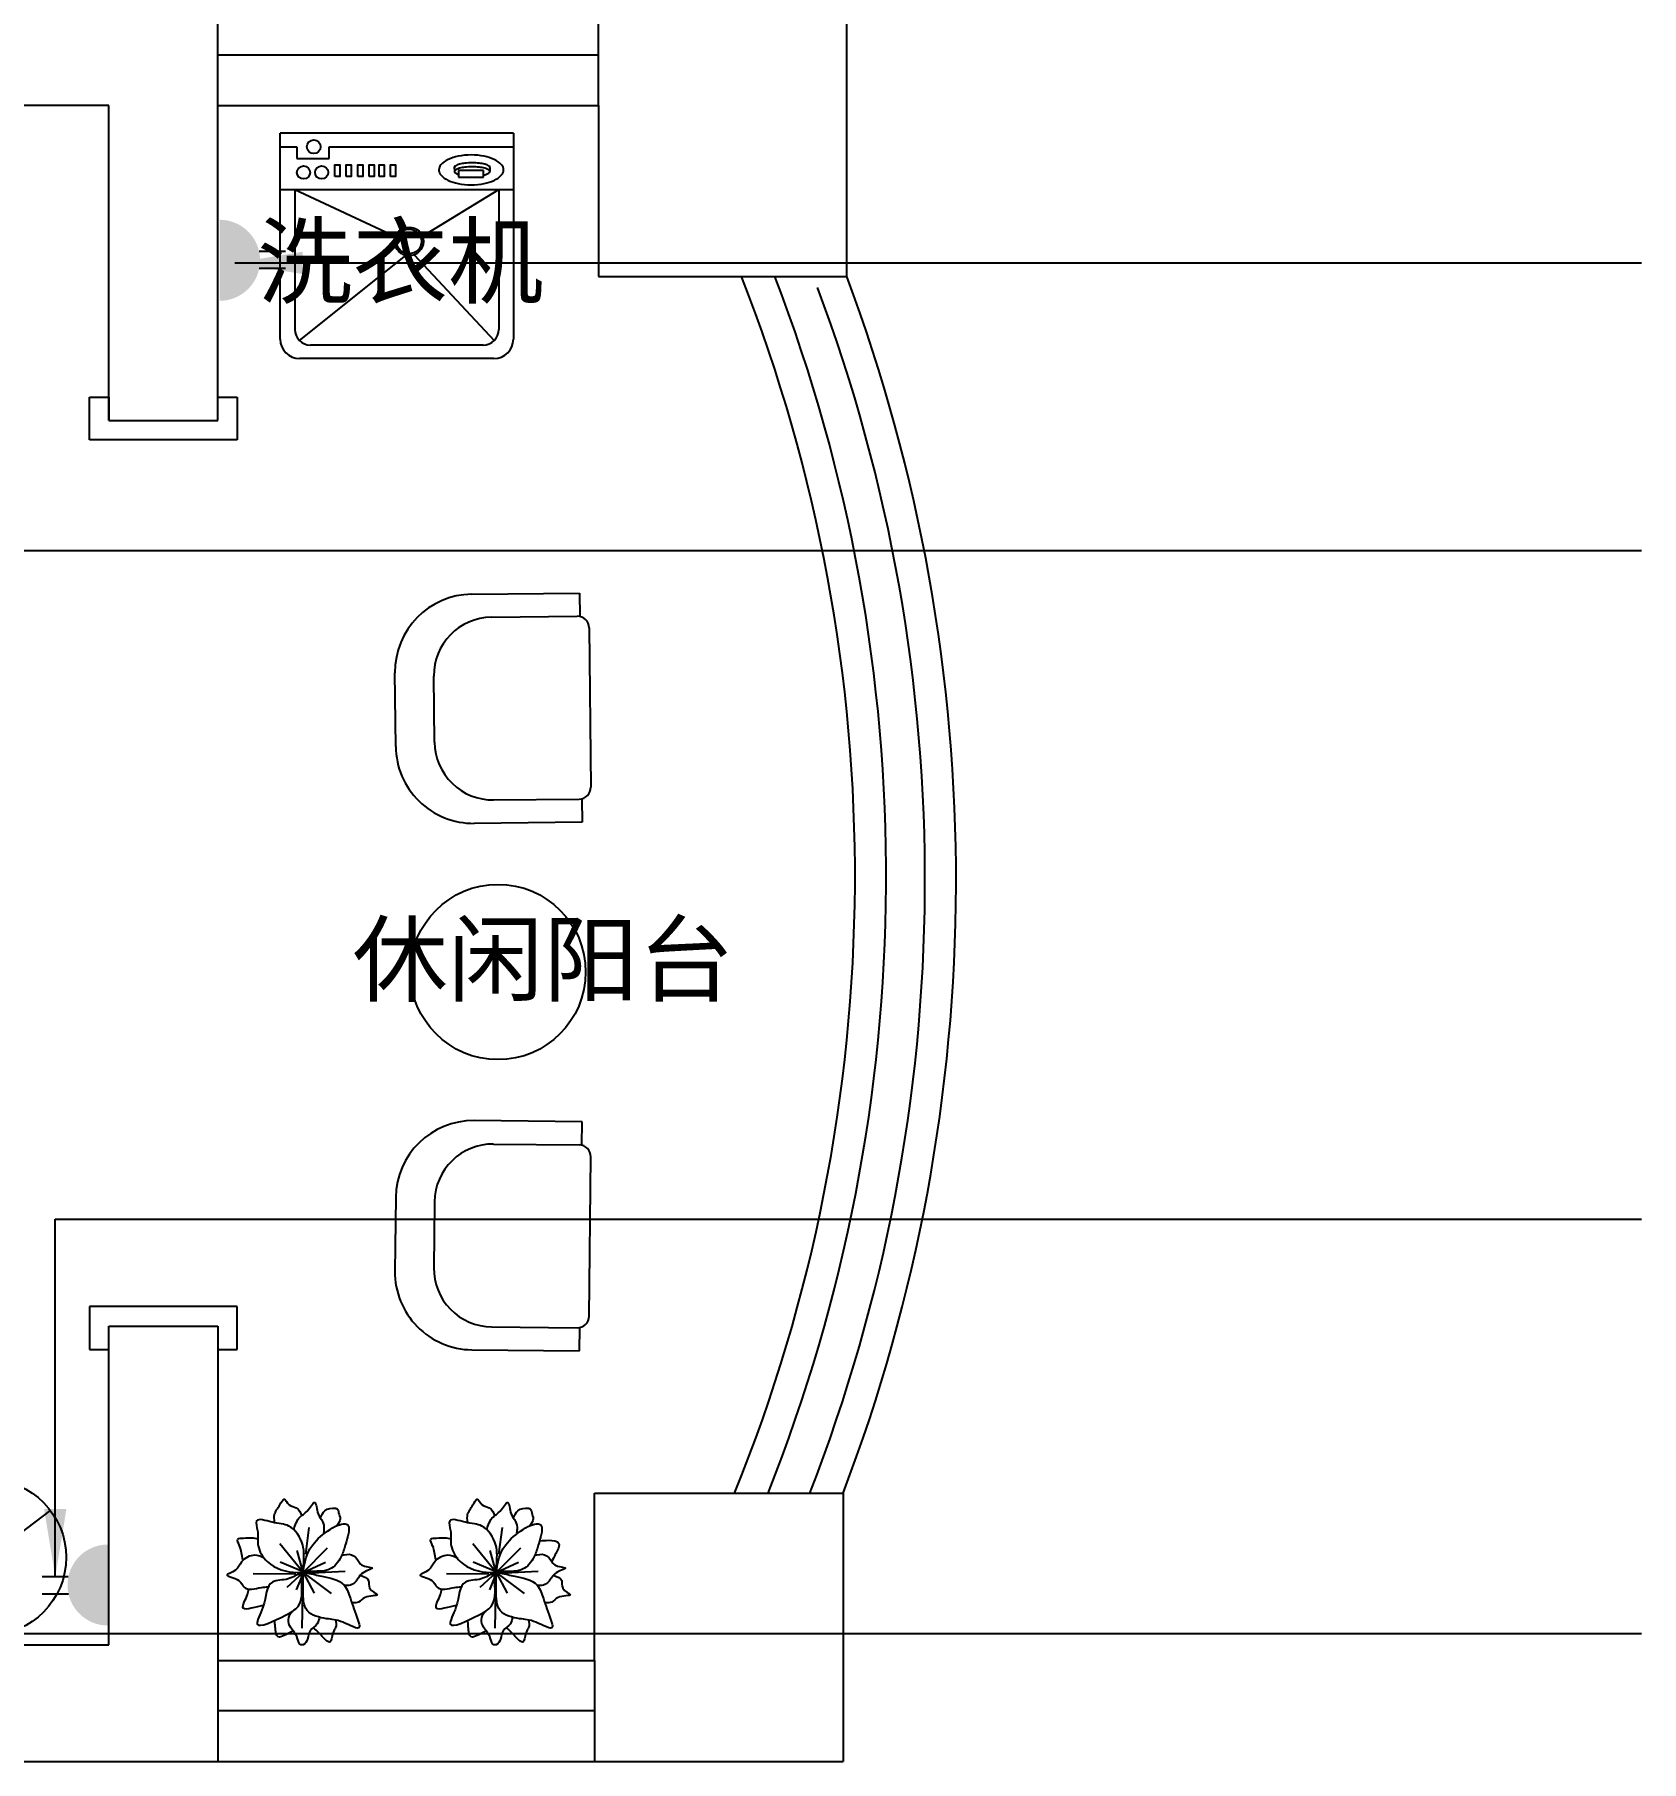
# Model space of a CAD drawing. Header units: millimetres. Extents: x -1705246 to 222838, y -3231245 to 126310.
# Drawn here: x 164835 to 168970, y -835 to 3608 of the extents above; entities that cross this region are included whole.
import ezdxf

# ---------------------------------------------------------------- set-up
doc = ezdxf.new("R2010")
doc.units = ezdxf.units.MM
doc.linetypes.add('ACAD_ISO03W100', pattern=[30, 12, -18])
for name, color, linetype in [('cr虚线家具', 1, 'ACAD_ISO03W100'), ('p--家具', 30, 'Continuous'), ('墙体', 7, 'Continuous'), ('家具内线', 8, 'Continuous'), ('家具外线', 1, 'Continuous')]:
    doc.layers.add(name, color=color, linetype=linetype)
doc.styles.get("Standard").update_dxf_attribs({"font": ''})
doc.styles.add('仿宋', font='')
doc.styles.get('Standard').set_extended_font_data('SimSun')
doc.styles.get('仿宋').set_extended_font_data('SimSun')
doc.linetypes.add('FENCELINE1', pattern='A,6.35,-2.54,[133,ltypeshp.shx,S=2.54,R=0,X=-2.54,Y=0],-2.54,25.4', length=36.83)
doc.dimstyles.new('ISO-25', dxfattribs={"dimscale": 70, "dimtxt": 2.5, "dimasz": 2.5, "dimexe": 1.25, "dimexo": 0.625, "dimtad": 1, "dimdec": 0, "dimtxsty": 'Standard', "dimblk": 'ARCHTICK', "dimcen": 2.5, "dimclrd": 251, "dimclre": 251, "dimclrt": 3, "dimadec": 0, "dimazin": 0, "dimtfac": 1, "dimtdec": 0, "dimtix": 1, "dimtmove": 2, "dimatfit": 3, "dimfxl": 1, "dimarcsym": 0})

# ---------------------------------------------------------------- blocks, each defined once
blk = doc.blocks.new('_ArchTick')
at = {"color": 0, "linetype": 'ByBlock', "const_width": 0.15}
blk.add_lwpolyline([(-0.5, -0.5), (0.5, 0.5)], dxfattribs=at)

msp = doc.modelspace()

# ---------------------------------------------------------------- hatches: boundary and pattern name
for points in [[(165311, 3131.1), (165311, 2922.5, 1)], [(165024.1, -485.4), (165024.1, -276.8, 1)]]:
    msp.add_hatch(color=5).paths.add_polyline_path(points)

# ---------------------------------------------------------------- linework, layer by layer
at = {"color": 250}
for p, q in [((165306.2, 3425), (165306.2, 3685)), ((166286.2, 3425), (166286.2, 3685)), ((166924.9, 2985), (166924.9, 3685)), ((165026.2, 3425), (160096.2, 3425)), ((165026.2, 2615), (165026.2, 3425)), ((165306.2, 2615), (165306.2, 3425)), ((165306.2, 3425), (166286.2, 3425)), ((166286.2, 3425), (166286.2, 2985)), ((166286.2, 2985), (166924.9, 2985)), ((164976.2, 2565), (164976.2, 2675)), ((164976.2, 2675), (165026.2, 2675)), ((165026.2, 2675), (165026.2, 2615)), ((165306.2, 2615), (165306.2, 2675)), ((165306.2, 2675), (165356.2, 2675)), ((165356.2, 2675), (165356.2, 2565)), ((165026.2, 2615), (165306.2, 2615)), ((165026.2, 2615), (165306.2, 2615)), ((165356.2, 2565), (164976.2, 2565)), ((165356.2, 335), (164976.2, 335)), ((164976.2, 335), (164976.2, 225)), ((165356.2, 225), (165356.2, 335)), ((165026.2, -535), (165026.2, 285)), ((165026.2, 285), (165306.2, 285)), ((165026.2, 225), (165026.2, 285)), ((165026.2, 285), (165306.2, 285)), ((165306.2, 285), (165306.2, -575)), ((165306.2, 285), (165306.2, 225)), ((164976.2, 225), (165026.2, 225)), ((165306.2, 225), (165356.2, 225)), ((166276.2, -575), (166276.2, -145)), ((166276.2, -145), (166915.5, -145)), ((166915.5, -145), (166915.5, -835)), ((164558.4, -430.1), (164876, -189.4)), ((161951.2, -535), (165026.2, -535)), ((165306.2, -575), (166276.2, -575)), ((165306.2, -575), (165306.2, -835)), ((166276.2, -575), (166276.2, -835)), ((163981.2, -835), (165306.2, -835)), ((165306.2, -835), (166276.2, -835)), ((166276.2, -835), (166915.5, -835))]:
    msp.add_line(p, q, dxfattribs=at)
at = {"color": 250, "linetype": 'FENCELINE1', "ltscale": 10}
for p, q in [((165306.2, 3555), (166286.2, 3555)), ((166276.2, -705), (165306.2, -705))]:
    msp.add_line(p, q, dxfattribs=at)
at = {"color": 5}
for p, q in [((165412.7, 3050), (165480.4, 3050)), ((165413.2, 3006.1), (165480.4, 3006.1)), ((164921.9, -360.4), (164854.7, -360.4)), ((164922.4, -404.3), (164854.7, -404.3))]:
    msp.add_line(p, q, dxfattribs=at)
at = {"color": 250}
msp.add_circle((164717.2, -309.8), 199.2, dxfattribs=at)
for centre, radius, start, end in [((162728.1, 1442.4), 4218.2, 337.8938, 21.4502), ((162782.7, 1432.4), 4423.6, 339.1102, 20.548)]:
    msp.add_arc(centre, radius, start, end, dxfattribs=at)
at = {"layer": 'p--家具', "color": 250, "ltscale": 0.03}
for p, q in [((165509.6, 3318), (165467.1, 3318)), ((165509.6, 3318.8), (165509.6, 3288.2)), ((165509.6, 3288.2), (165592.8, 3288.2)), ((165592.8, 3288.2), (165592.8, 3318.8)), ((166067.1, 3318), (165592.8, 3318)), ((165915.1, 3266.9), (165915.2, 3255.2)), ((165925.5, 3257.5), (165925.5, 3240.8)), ((165990.2, 3257.5), (165925.5, 3257.5)), ((165990.2, 3240.8), (165990.2, 3257.5)), ((166006.8, 3265.8), (166006.8, 3255.2)), ((165504.8, 3209.1), (165764.2, 3088.3)), ((165832.9, 3089), (166029.3, 3209.1)), ((165925.5, 3240.8), (165990.2, 3240.8)), ((165516.5, 2820.5), (165790.4, 3039.2)), ((165811.7, 3040.7), (166017.6, 2820.5))]:
    msp.add_line(p, q, dxfattribs=at)
msp.add_lwpolyline([(165875.4, 3259.4, 0.185158), (165880.3, 3246.6, 0.102042), (165899.7, 3232.3, 0.060862), (165924.8, 3224.2, 0.047173), (165958.5, 3221, 0.047173), (165992.3, 3224.2, 0.060862), (166017.3, 3232.3, 0.102042), (166036.8, 3246.6, 0.185158), (166041.7, 3259.4, 0.185158), (166036.8, 3272.1, 0.102042), (166017.3, 3286.4, 0.060862), (165992.3, 3294.5, 0.047173), (165958.5, 3297.7, 0.047173), (165924.8, 3294.5, 0.060862), (165899.7, 3286.4, 0.102042), (165880.3, 3272.1, 0.185158)], format="xyb", close=True, dxfattribs=at)
for points in [[(165607.5, 3242.4), (165607.5, 3272), (165620.2, 3272), (165620.2, 3242.4)], [(165637.1, 3242.4), (165637.1, 3272), (165649.8, 3272), (165649.8, 3242.4)], [(165666.8, 3242.4), (165666.8, 3272), (165679.4, 3272), (165679.4, 3242.4)], [(165696.4, 3242.4), (165696.4, 3272), (165709, 3272), (165709, 3242.4)], [(165721.7, 3242.4), (165721.7, 3272), (165734.4, 3272), (165734.4, 3242.4)], [(165751.3, 3242.4), (165751.3, 3272), (165764, 3272), (165764, 3242.4)]]:
    msp.add_lwpolyline(points, close=True, dxfattribs=at)
for points in [[(166006.8, 3265.8, 0.259034), (166004.9, 3269.2, 0.076276), (165993.4, 3274.1, 0.036515), (165979.9, 3276.6, 0.026615), (165961, 3277.6, 0.026615), (165942.2, 3276.6, 0.036515), (165928.6, 3274.1, 0.076276), (165917.1, 3269.2, 0.259034), (165915.2, 3265.8, 0.078462), (165915.4, 3264.5, 0.056762)], [(166006.8, 3255.2, 0.259034), (166004.9, 3258.7, 0.076276), (165993.4, 3263.6, 0.036515), (165979.9, 3266.1, 0.026615), (165961, 3267.1, 0.026615), (165942.2, 3266.1, 0.036515), (165928.6, 3263.6, 0.076276), (165917.1, 3258.7, 0.259034), (165915.2, 3255.2, 0.259034), (165917.1, 3251.8, 0.056762), (165925.5, 3247.8, 0.036515)], [(165990.2, 3246.1, 0.008736), (165993.4, 3246.9, 0.076276), (166004.9, 3251.8, 0.259034), (166006.8, 3255.2, 0.259034)]]:
    msp.add_lwpolyline(points, format="xyb", dxfattribs=at)
for centre, radius in [((165553.4, 3318.8), 17.5), ((165527.2, 3252.9), 16.9), ((165573.7, 3252.9), 16.9), ((165798.7, 3075.2), 36.9), ((165798.7, 3075.2), 31.9)]:
    msp.add_circle(centre, radius, dxfattribs=at)
at = {"layer": '墙体', "color": 250}
for p, q in [((166067.1, 3353.8), (165467.1, 3353.8)), ((165467.1, 2824), (165467.1, 3353.8)), ((166067.1, 3353.8), (166067.1, 2824)), ((165467.1, 3209.1), (166067.1, 3209.1)), ((165504.8, 3209.5), (165504.8, 2848.8)), ((166029.3, 3209.5), (166029.3, 2848.8)), ((165989.3, 2808.8), (165544.8, 2808.8)), ((166017.1, 2774), (165517.1, 2774))]:
    msp.add_line(p, q, dxfattribs=at)
for centre, radius, start, end in [((165544.8, 2848.8), 40, 180, 270), ((165989.3, 2848.8), 40, 270, 0), ((165517.1, 2824), 50, 180, 270), ((166017.1, 2824), 50, 270, 0)]:
    msp.add_arc(centre, radius, start, end, dxfattribs=at)
at = {"layer": '家具内线', "color": 250}
for p, q in [((165532.9, -301.4), (165542, -232.7)), ((166029.6, -301.4), (166038.8, -232.7)), ((165526.1, -349.1), (165466.1, -275.1)), ((165526.1, -349.1), (165511, -292.6)), ((165526.1, -349.1), (165589.1, -285.1)), ((166022.8, -349.1), (165962.9, -275.1)), ((166022.8, -349.1), (166007.8, -292.6)), ((166022.8, -349.1), (166085.9, -285.1)), ((165506.9, -353.2), (165397.8, -352.7)), ((165526, -347.4), (165467, -322.5)), ((165526.1, -349.1), (165484.4, -387.2)), ((165526.3, -350.2), (165508.5, -393.1)), ((165526.1, -349.1), (165583.3, -322.5)), ((165526.1, -349.1), (165554.2, -402.2)), ((165526.1, -349.1), (165598.3, -403)), ((165531.8, -350.7), (165634, -345.7)), ((166003.6, -353.2), (165894.6, -352.7)), ((166022.7, -347.4), (165963.7, -322.5)), ((166022.8, -349.1), (165981.2, -387.2)), ((166023, -350.2), (166005.3, -393.1)), ((166022.8, -349.1), (166080.1, -322.5)), ((166022.8, -349.1), (166051, -402.2)), ((166022.8, -349.1), (166095, -403)), ((166028.5, -350.7), (166130.8, -345.7)), ((165524.3, -405.5), (165522.9, -491.8)), ((166021.1, -405.5), (166019.7, -491.8))]:
    msp.add_line(p, q, dxfattribs=at)
at = {"layer": '家具外线', "color": 250}
for p, q in [((165960.1, 2167.7), (166237.5, 2170.7)), ((166237.5, 2170.7), (166238.2, 2111.1)), ((166010.8, 2108.6), (166231.5, 2111)), ((166261.9, 2081.3), (166266.3, 1671.2)), ((165764.4, 1776.1), (165762.3, 1965.6)), ((165864.2, 1786.8), (165862.4, 1957)), ((166015.9, 1638.5), (166236.6, 1640.9)), ((166243.3, 1640.9), (166243.9, 1581.3)), ((166243.9, 1581.3), (165966.5, 1578.3)), ((166243.9, 810.5), (165966.5, 813.5)), ((166243.3, 750.8), (166243.9, 810.5)), ((166015.9, 753.3), (166236.6, 750.9)), ((166261.9, 310.4), (166266.3, 720.5)), ((165764.4, 615.6), (165762.3, 426.2)), ((165864.2, 604.9), (165862.4, 434.7)), ((166010.8, 283.1), (166231.5, 280.7)), ((166237.5, 221), (166238.2, 280.6)), ((165960.1, 224), (166237.5, 221))]:
    msp.add_line(p, q, dxfattribs=at)
msp.add_circle((166027.5, 1195.9), 225.4, dxfattribs=at)
for centre, radius, start, end in [((162728.1, 1442.4), 4298.2, 338.3263, 21.0318), ((162782.7, 1432.4), 4343.6, 338.7069, 20.548), ((165962.3, 1967.7), 200, 90.6216, 180.6216), ((166012.4, 1958.6), 150, 90.6216, 180.6216), ((166231.9, 2081), 30, 0.6216, 90.6216), ((166014.2, 1788.5), 150, 180.6216, 270.6216), ((165964.3, 1778.3), 200, 180.6216, 270.6216), ((166236.3, 1670.9), 30, 270.6216, 0.6216), ((165964.3, 613.5), 200, 89.3784, 179.3784), ((166014.2, 603.3), 150, 89.3784, 179.3784), ((166236.3, 720.9), 30, 359.3784, 89.3784), ((165962.3, 424), 200, 179.3784, 269.3784), ((166012.4, 433.1), 150, 179.3784, 269.3784), ((166231.9, 310.7), 30, 269.3784, 359.3784)]:
    msp.add_arc(centre, radius, start, end, dxfattribs=at)
for points in [[(165452.8, -219.9), (165452.6, -199.5), (165466.3, -174.9), (165477.3, -160.3), (165490, -174.9), (165508.3, -182.2), (165522.9, -204.1)], [(165501.8, -238.6), (165518, -206.2), (165536.2, -191), (165555.8, -168.5), (165564.6, -198.1), (165575.8, -217.3), (165579.8, -237.6), (165578.6, -248.1)], [(165949.6, -219.9), (165949.3, -199.5), (165963, -174.9), (165974, -160.3), (165986.8, -174.9), (166005.1, -182.2), (166019.7, -204.1)], [(165998.5, -238.6), (166014.7, -206.2), (166033, -191), (166052.5, -168.5), (166061.4, -198.1), (166072.5, -217.3), (166076.6, -237.6), (166075.4, -248.1)], [(165526.1, -353.2), (165559.6, -267), (165642.7, -229.1), (165635.8, -274.1), (165625.5, -304.5), (165599.1, -338), (165522, -350.1), (165487.6, -365.3), (165447, -373.4), (165422.7, -438.3), (165407.8, -481.5), (165480.5, -458.6), (165512.9, -436.3), (165522.1, -371.8), (165526.1, -349.1), (165537.2, -350.1), (165573.8, -358.2), (165631.6, -381.5), (165647.8, -416), (165667.1, -471.7), (165671.1, -489), (165628.5, -476.8), (165585.9, -467.7), (165536.2, -446.4), (165526.1, -396.7), (165527.1, -330.9), (165525.1, -278.2), (165489.6, -229.5), (165446, -219.4), (165406.4, -216.3), (165408.5, -240.7), (165410.5, -280.2), (165433.8, -320.7), (165510.9, -349.1), (165526.1, -349.1)], [(165570.8, -208.1), (165581.9, -189.9), (165609.6, -183.6), (165612.7, -184.3), (165617.5, -195.4), (165621.5, -210.5), (165612.7, -228.6)], [(166022.8, -353.2), (166056.3, -267), (166139.4, -229.1), (166132.5, -274.1), (166122.2, -304.5), (166095.9, -338), (166018.8, -350.1), (165984.3, -365.3), (165943.7, -373.4), (165919.4, -438.3), (165904.6, -481.5), (165977.2, -458.6), (166009.7, -436.3), (166018.9, -371.8), (166022.8, -349.1), (166034, -350.1), (166070.5, -358.2), (166128.3, -381.5), (166144.5, -416), (166163.8, -471.7), (166167.9, -489), (166125.3, -476.8), (166082.7, -467.7), (166033, -446.4), (166022.8, -396.7), (166023.9, -330.9), (166021.8, -278.2), (165986.3, -229.5), (165942.7, -219.4), (165903.2, -216.3), (165905.2, -240.7), (165907.2, -280.2), (165930.6, -320.7), (166007.6, -349.1), (166022.8, -349.1)], [(166067.5, -208.1), (166078.6, -189.9), (166106.3, -183.6), (166109.5, -184.3), (166114.2, -195.4), (166118.2, -210.5), (166109.5, -228.6)], [(165371.3, -316.5), (165367.4, -298.3), (165362.6, -280.1), (165357.9, -263.5), (165372.9, -260.3), (165393.5, -259.5), (165410.1, -262.7)], [(165868.1, -316.5), (165864.1, -298.3), (165859.4, -280.1), (165854.6, -263.5), (165869.6, -260.3), (165890.2, -259.5), (165906.8, -262.7)], [(166134.7, -267.1), (166157.6, -266.1), (166184.1, -274.4), (166181.3, -289.9), (166174.9, -302.7), (166165.8, -320.9)], [(165427, -312.6), (165401.4, -304.5), (165367.9, -321.7), (165351.7, -343), (165330.2, -355.6), (165360.8, -369.4), (165374, -386.6), (165418.6, -387.6), (165436.4, -385.7)], [(165625.1, -304.5), (165650.6, -303.3), (165668.5, -319.5), (165676.6, -329.5), (165703.7, -337.3), (165676.6, -352.2), (165665.9, -366.3), (165647.6, -381.5), (165631.3, -381.7)], [(165923.8, -312.6), (165898.1, -304.5), (165864.6, -321.7), (165848.4, -343), (165827, -355.6), (165857.5, -369.4), (165870.7, -386.6), (165915.3, -387.6), (165933.1, -385.7)], [(166121.9, -304.5), (166147.3, -303.3), (166165.3, -319.5), (166173.4, -329.5), (166200.5, -337.3), (166173.4, -352.2), (166162.7, -366.3), (166144.3, -381.5), (166128.1, -381.7)], [(165422, -433.5), (165392.7, -440.7), (165372.1, -440.7), (165374.5, -424.8), (165383.2, -405.1), (165385.6, -391.6)], [(165674.5, -356.8), (165694.6, -369.3), (165697.3, -389.4), (165716.5, -405.8), (165685.5, -413.1), (165669, -425), (165652.6, -426.8)], [(165918.7, -433.5), (165889.4, -440.7), (165868.9, -440.7), (165871.2, -424.8), (165879.9, -405.1), (165882.3, -391.6)], [(166171.2, -356.8), (166191.4, -369.3), (166194.1, -389.4), (166213.3, -405.8), (166182.2, -413.1), (166165.8, -425), (166149.3, -426.8)], [(165499.5, -500), (165477.4, -511.1), (165461.6, -514.2), (165456.8, -506.3), (165454.4, -488.9), (165452.8, -471.5)], [(165567.9, -463.5), (165562.6, -480.9), (165544.3, -499.1), (165526.1, -534.6), (165520, -534.6), (165511.9, -519.4), (165489.6, -479.8), (165490.6, -459.6), (165496.7, -449.4)], [(165609.7, -469.7), (165609.7, -490.7), (165602.4, -505.3), (165595.1, -528.1), (165576.8, -515.3), (165566.8, -504.4), (165551.8, -490.5)], [(165996.3, -500), (165974.1, -511.1), (165958.3, -514.2), (165953.6, -506.3), (165951.2, -488.9), (165949.6, -471.5)], [(166064.7, -463.5), (166059.4, -480.9), (166041.1, -499.1), (166022.8, -534.6), (166016.8, -534.6), (166008.6, -519.4), (165986.3, -479.8), (165987.3, -459.6), (165993.4, -449.4)], [(166106.4, -469.7), (166106.4, -490.7), (166099.1, -505.3), (166091.8, -528.1), (166073.5, -515.3), (166063.5, -504.4), (166048.5, -490.5)]]:
    msp.add_spline(points, degree=3, dxfattribs=at)

# ---------------------------------------------------------------- texts
at = {"color": 250, "style": '仿宋'}
for s, p in [('洗衣机', (165408.2, 2934.4)), ('休闲阳台', (165652.9, 1138.7))]:
    msp.add_text(s, height=180, dxfattribs=at).set_placement(p)
at = {"layer": 'cr虚线家具', "color": 250, "ltscale": 0.005, "width": 0.8, "flags": 9}
for tag, s in [('XSIZE', '690'), ('YSIZE', '705')]:
    msp.add_attdef(tag, (165812.1, 3353.8), s, height=0.5, dxfattribs=at)

# ---------------------------------------------------------------- leaders
at = {"color": 3}
for points in [[(164620, 3317.5), (164620, 2280), (168970, 2280)], [(165350, 3020), (168970, 3020)], [(163577.5, -505.9), (168970, -505.9)]]:
    msp.add_leader(points, dimstyle='ISO-25', override={"dimgap": 0.625, "dimtad": 0}, dxfattribs=at)
at = {"color": 1}
msp.add_leader([(164888.3, -360.4), (164888.3, 560), (168970, 560)], dimstyle='ISO-25', override={"dimgap": 0.625, "dimtad": 0}, dxfattribs=at)

doc.saveas('drawing.dxf')
